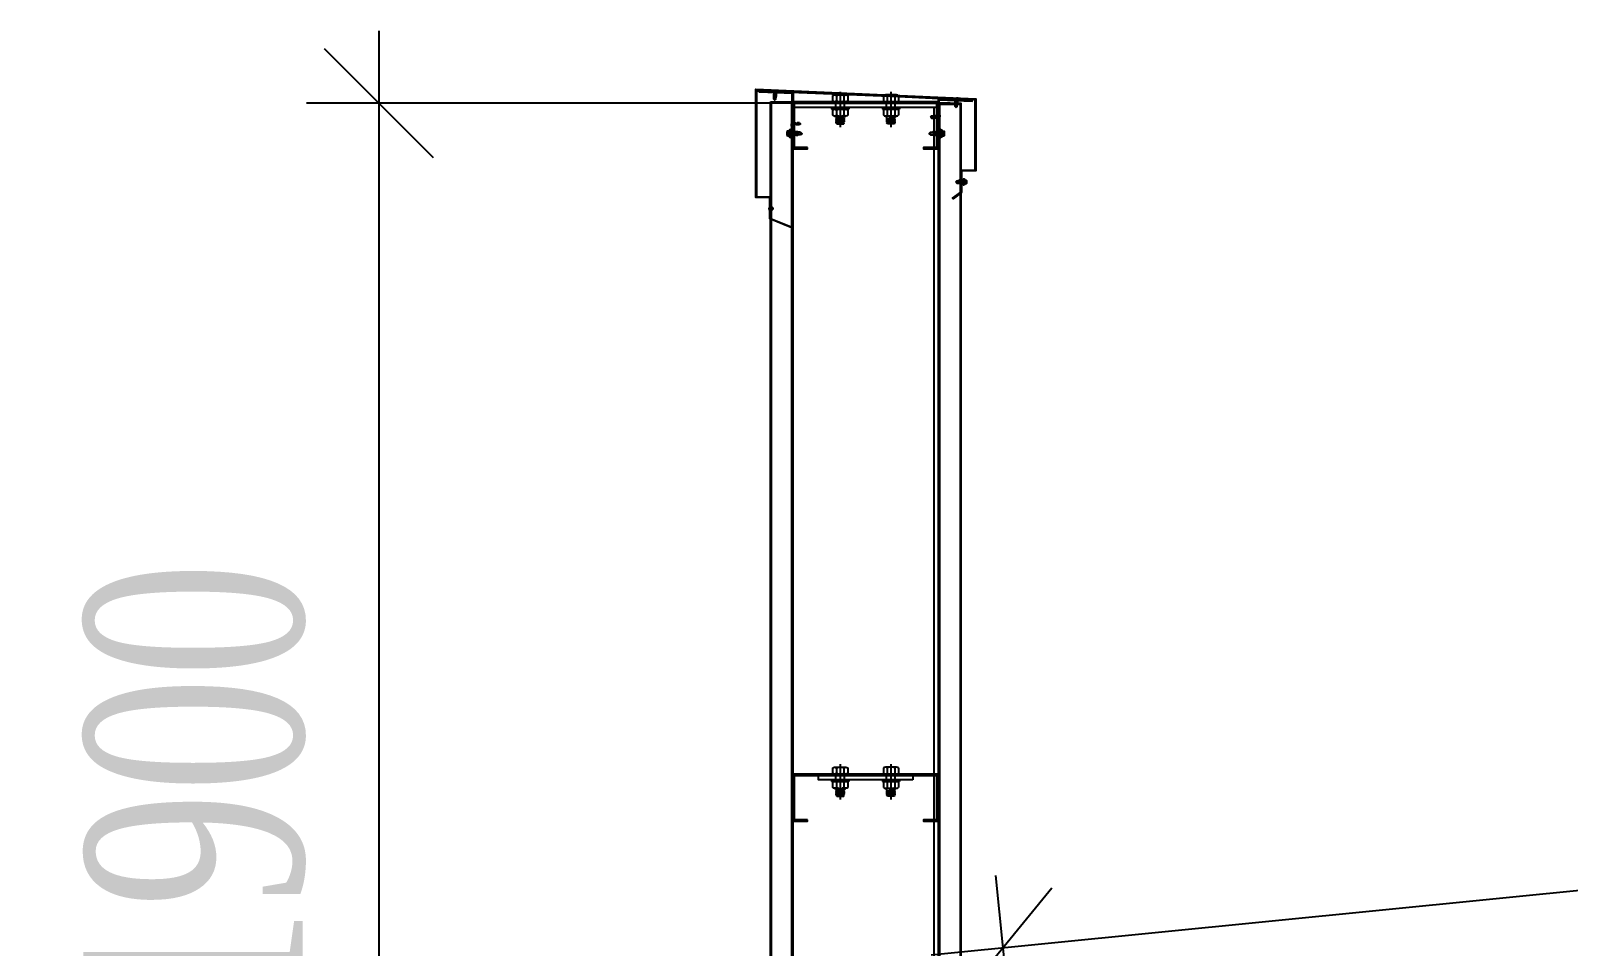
# Model space of a CAD drawing. Header units: inches. Extents: x 340055 to 349452, y -34649 to -30845.
# Drawn here: x 348520.93 to 348542.13, y -31865.63 to -31853.01 of the extents above; entities that cross this region are included whole.
import ezdxf

# ---------------------------------------------------------------- set-up
doc = ezdxf.new("R2010")
doc.units = ezdxf.units.IN
doc.header["$MEASUREMENT"] = 0
doc.linetypes.add('CENTER2', pattern=[28.575, 19.05, -3.175, 3.175, -3.175])
doc.linetypes.add('DASHED2', pattern=[9.525, 6.35, -3.175])
for name, color, linetype in [('2', 2, 'Continuous'), ('251', 251, 'Continuous'), ('3', 3, 'Continuous'), ('5', 5, 'Continuous'), ('6', 6, 'Continuous'), ('8', 8, 'Continuous'), ('DIM', 8, 'Continuous'), ('flashing', 6, 'Continuous'), ('STRUCTURE', 1, 'Continuous')]:
    doc.layers.add(name, color=color, linetype=linetype)
doc.styles.add('ST1', font='times.ttf', dxfattribs={"width": 0.7})
doc.dimstyles.new('100', dxfattribs={"dimtxt": 3, "dimasz": 1.5, "dimexe": 1, "dimexo": 0, "dimgap": 1, "dimtad": 1, "dimdec": 0, "dimlfac": 100, "dimzin": 0, "dimdsep": 46, "dimtxsty": 'ST1', "dimblk": 'OBLIQUE', "dimcen": 1, "dimdle": 1, "dimclrd": 8, "dimclre": 8, "dimclrt": 3, "dimadec": 0, "dimazin": 0, "dimtfac": 1, "dimtdec": 0, "dimtix": 1, "dimtmove": 1, "dimatfit": 3, "dimfxl": 0, "dimtolj": 1, "dimtzin": 0, "dimlwd": -1, "dimlwe": -1, "dimarcsym": 0})

# ---------------------------------------------------------------- blocks, each defined once
blk = doc.blocks.new('*U67')
at = {"layer": '251'}
h = blk.add_hatch(color=256, dxfattribs=at)
h.paths.add_polyline_path([(-0.053, -0.04), (-0.053, -0.043, -0.192582), (-0.048, -0.029, -0.192582), (-0.053, -0.014)])
h.paths.add_polyline_path([(-0.053, 0.014, -0.192582), (-0.048, 0.029, -0.192582), (-0.053, 0.043)])
h = blk.add_hatch(color=256, dxfattribs=at)
h.paths.add_polyline_path([(0.056, -0.04), (0.056, -0.043, -0.192582), (0.062, -0.029, -0.192582), (0.056, -0.014)])
h.paths.add_polyline_path([(0.056, 0.014, -0.192582), (0.062, 0.029, -0.192582), (0.056, 0.043)])
at = {"layer": '5', "linetype": 'CENTER2', "ltscale": 0.2}
blk.add_line((-0.077, 0), (0.194, 0), dxfattribs=at)
at = {"layer": '8'}
for p, q in [((-0.053, 0.04), (-0.053, -0.04)), ((-0.048, 0.058), (-0.006, 0.058)), ((-0.048, 0.029), (-0.006, 0.029)), ((0, 0.043), (0, -0.043)), ((0.044, 0.033), (0, 0.033)), ((0.044, -0.066), (0.044, 0.066)), ((0.044, 0.066), (0.056, 0.066)), ((0.056, -0.066), (0.056, 0.066)), ((0.056, 0.04), (0.056, -0.04)), ((0.062, 0.058), (0.103, 0.058)), ((0.062, 0.029), (0.103, 0.029)), ((0.109, 0.043), (0.109, -0.043)), ((0.117, 0.033), (0.109, 0.033)), ((0.121, 0.027), (0.117, 0.033)), ((0.117, 0.033), (0.117, -0.017)), ((0.117, -0.017), (0.121, 0.027)), ((0.127, 0.033), (0.121, 0.027)), ((0.131, 0.027), (0.127, 0.033)), ((0.164, 0.03), (0.161, 0.027)), ((0.169, 0.027), (0.164, 0.03)), ((0.166, -0.027), (0.167, 0)), ((0.169, 0), (0.167, 0)), ((0.167, 0), (0.169, 0)), ((0.169, 0.027), (0.169, -0.027)), ((-0.048, -0.029), (-0.006, -0.029)), ((-0.048, -0.029), (-0.006, -0.029)), ((-0.048, -0.058), (-0.006, -0.058)), ((0.044, -0.033), (0, -0.033)), ((0.044, -0.066), (0.056, -0.066)), ((0.062, -0.029), (0.103, -0.029)), ((0.062, -0.029), (0.103, -0.029)), ((0.062, -0.058), (0.103, -0.058)), ((0.12, -0.033), (0.109, -0.033)), ((0.126, -0.027), (0.12, -0.033)), ((0.16, -0.033), (0.156, -0.027)), ((0.166, -0.027), (0.16, -0.033)), ((0.166, -0.027), (0.169, -0.027))]:
    blk.add_line(p, q, dxfattribs=at)
for points in [[(0.136, -0.027), (0.13, -0.033), (0.126, -0.027), (0.131, 0.027), (0.137, 0.033), (0.141, 0.027)], [(0.146, -0.027), (0.14, -0.033), (0.136, -0.027), (0.141, 0.027), (0.147, 0.033), (0.151, 0.027)], [(0.156, -0.027), (0.15, -0.033), (0.146, -0.027), (0.151, 0.027), (0.157, 0.033), (0.161, 0.027)]]:
    blk.add_lwpolyline(points, close=True, dxfattribs=at)
for centre, start, end in [((-0.032, 0.043), 136.3972, 223.6028), ((-0.032, 0.014), 136.3972, 180), ((-0.021, 0.043), 316.3972, 43.6028), ((-0.021, 0.014), 0, 43.6028), ((0.077, 0.043), 136.3972, 223.6028), ((0.077, 0.014), 136.3972, 180), ((0.088, 0.043), 316.3972, 43.6028), ((0.088, 0.014), 0, 43.6028), ((-0.032, -0.014), 180, 223.6028), ((-0.032, -0.043), 136.3972, 223.6028), ((-0.021, -0.014), 316.3972, 0), ((-0.021, -0.043), 316.3972, 43.6028), ((0.077, -0.014), 180, 223.6028), ((0.077, -0.043), 136.3972, 223.6028), ((0.088, -0.014), 316.3972, 0), ((0.088, -0.043), 316.3972, 43.6028)]:
    blk.add_arc(centre, 0.0209, start, end, dxfattribs=at)
blk = doc.blocks.new('RIVET')
at = {"color": 8}
for p, q in [((-3.9, 1.1), (-4.2, 0)), ((-4.2, 0), (-3.9, -1.1)), ((-3.9, -1.1), (-3.9, 1.1)), ((-3.5, -1.3), (-3.5, 1.3)), ((-1, -1.2), (-1, 1.3)), ((-1, 1.3), (-0.1, 1.3)), ((0, 1.3), (0, 2.4)), ((0, -1.3), (0, 1.3)), ((0.1, 2.5), (0.1, 2.5)), ((0.1, 2.5), (0.7, 1.4)), ((0.1, -2.5), (0.1, 2.5)), ((0.7, 1.1), (0.7, -1.1)), ((0.9, 0.7), (0.7, 0.7)), ((0.9, -0.7), (0.9, 0.7)), ((-0.1, -1.2), (-1, -1.2)), ((0, -2.4), (0, -1.3)), ((0.7, -1.4), (0.1, -2.5)), ((0.1, -2.5), (0.1, -2.5)), ((0.9, -0.7), (0.7, -0.7))]:
    blk.add_line(p, q, dxfattribs=at)
for centre, radius, start, end in [((-3.4, 0.7), 0.634, 101.5667, 142.2309), ((-2.5, -0.1), 1.78, 64.6352, 125.2369), ((-0.9, 3), 1.71, 240.4783, 268.3625), ((-0.1, 1.3), 0.0625, 270, 0), ((0.1, 2.4), 0.0625, 90, 180), ((0.1, 2.4), 0.0625, 26.5651, 90), ((0.1, 1.1), 0.625, 0, 26.5651), ((5.4, 0.6), 4.45, 179.0778, 187.9518), ((5.8, -0.6), 4.85, 172.415, 180.5555), ((-3.4, -0.7), 0.634, 217.7691, 258.4333), ((-2.5, 0.1), 1.78, 234.7631, 295.3648), ((-0.9, -3), 1.71, 91.6375, 119.5217), ((-0.1, -1.3), 0.0625, 0, 90), ((0.1, -2.4), 0.0625, 180, 270), ((0.1, -2.4), 0.0625, 270, 333.4349), ((0.1, -1.1), 0.625, 333.4349, 0)]:
    blk.add_arc(centre, radius, start, end, dxfattribs=at)
blk = doc.blocks.new('SideLap')
at = {"layer": 'STRUCTURE', "color": 1, "linetype": 'Continuous'}
for p, q in [((15, 16), (0, 0)), ((20, 6), (0, -3)), ((15, 16), (20, 12)), ((15, 16), (40, 16)), ((42, 30), (40, 16)), ((40, 16), (44, -8)), ((48, 16), (42, 30)), ((42, 30), (48, -10)), ((52, -11), (48, 16)), ((48, 16), (52, 16)), ((54, 30), (52, 16)), ((52, 16), (57, -18)), ((60, 16), (54, 30)), ((54, 30), (64, -33)), ((65, -18), (60, 16)), ((60, 16), (64, 16)), ((66, 30), (64, 16)), ((64, 16), (69, -18)), ((72, 16), (66, 30)), ((66, 30), (76, -33)), ((77, -18), (72, 16)), ((72, 16), (76, 16)), ((78, 31), (76, 16)), ((76, 16), (81, -18)), ((84, 16), (78, 31)), ((78, 31), (88, -33)), ((89, -18), (84, 16)), ((84, 16), (88, 16)), ((90, 30), (88, 16)), ((88, 16), (93, -18)), ((96, 16), (90, 30)), ((90, 30), (100, -33)), ((101, -18), (96, 16)), ((96, 16), (100, 16)), ((102, 30), (100, 16)), ((100, 16), (105, -18)), ((108, 16), (102, 30)), ((102, 30), (112, -33)), ((112, -11), (108, 16)), ((108, 16), (112, 16)), ((112, -51), (112, 48)), ((122, -52), (122, 49)), ((122, 49), (126, 49)), ((126, 49), (134, 16)), ((126, 49), (126, -52)), ((134, 16), (134, -18)), ((134, 16), (135, 16)), ((135, 39), (135, 19)), ((135, 19), (135, -22)), ((142, 39), (142, -42)), ((142, 26), (165, 26)), ((142, 25), (161, 23)), ((161, 1), (142, -1)), ((169, 22), (169, -25)), ((0, -3), (15, -18)), ((2, -2), (16, -10)), ((15, -18), (45, -18)), ((24, -12), (51, -17)), ((45, -16), (45, -18)), ((45, -18), (52, -33)), ((49, -16), (52, -33)), ((52, -33), (53, -18)), ((53, -18), (53, -16)), ((53, -18), (57, -18)), ((57, -18), (64, -33)), ((64, -33), (65, -18)), ((65, -18), (69, -18)), ((69, -18), (76, -33)), ((76, -33), (77, -18)), ((77, -18), (81, -18)), ((81, -18), (88, -33)), ((88, -33), (89, -18)), ((89, -18), (93, -18)), ((93, -18), (100, -33)), ((100, -33), (101, -18)), ((101, -18), (105, -18)), ((105, -18), (112, -33)), ((112, -33), (112, -20)), ((126, -52), (122, -52)), ((134, -18), (126, -52)), ((134, -18), (135, -18)), ((135, -22), (135, -42)), ((142, -2), (161, -4)), ((161, -26), (142, -28)), ((142, -28), (165, -28))]:
    blk.add_line(p, q, dxfattribs=at)
for centre, radius, start, end in [((18, 9), 3.99, 304.2302, 54.5641), ((113, 77), 29.4, 267.4208, 287.7348), ((138, 39), 3.42, 9.6964, 170.3036), ((147, 12), 18.2, 322.5592, 37.4408), ((165, 22), 3.38, 0, 90), ((2, -1), 2.24, 141.6348, 215.4287), ((24, 2), 14.9, 234.0048, 267.8268), ((52, 2), 13, 231.0825, 265.3922), ((51, -14), 2.99, 285.9762, 82.6971), ((113, -80), 29.4, 72.2652, 92.5792), ((138, -41), 3.59, 199.7637, 340.2363), ((147, -15), 18.2, 322.5592, 37.4408), ((165, -25), 3.38, 270, 0)]:
    blk.add_arc(centre, radius, start, end, dxfattribs=at)
blk = doc.blocks.new('HFR-1')
at = {"layer": 'STRUCTURE', "color": 1, "linetype": 'Continuous'}
for p, q in [((-5.5, 0), (5.5, 0)), ((-5.2, 0.8), (-3.4, 1.5)), ((5.2, 0.8), (3.4, 1.5)), ((-2.4, -1.2), (-3, -1.6)), ((-3, -1.6), (-2.4, -1.9)), ((-2.4, -1.9), (-3, -2.3)), ((-3, -2.3), (-2.4, -2.6)), ((-2.4, -2.6), (-3, -3)), ((-3, -3), (-2.4, -3.3)), ((-2.4, -3.3), (-3, -3.7)), ((-3, -3.7), (-2.4, -4.1)), ((-2.4, -4.1), (-3, -4.4)), ((-3, -4.4), (-2.4, -4.8)), ((-2.4, -4.8), (-3, -5.1)), ((-3, -5.1), (-2.4, -5.5)), ((-2.4, -5.5), (-3, -5.8)), ((-3, -5.8), (-2.4, -6.2)), ((-2.4, -6.2), (-3, -6.6)), ((-3, -6.6), (-2.4, -6.9)), ((-2.4, -6.9), (-3, -7.3)), ((-3, -7.3), (-2.4, -7.6)), ((-2.4, -7.6), (-3, -8)), ((-3, -8), (-2.4, -8.3)), ((-2.4, -8.3), (-3, -8.7)), ((-3, -8.7), (-2.4, -9)), ((-2.4, -9), (-3, -9.4)), ((-3, -9.4), (-2.4, -9.7)), ((-2.4, -9.7), (-3, -10.1)), ((-3, -10.1), (-2.4, -10.5)), ((-2.4, -10.5), (-3, -10.8)), ((-3, -10.8), (-2.4, -11.2)), ((-2.4, -11.2), (-3, -11.5)), ((-3, -11.5), (-2.4, -11.9)), ((-2.9, -1.6), (2.9, -1.4)), ((-2.9, -2.3), (2.9, -2.1)), ((-2.9, -3), (2.9, -2.8)), ((-2.9, -3.7), (2.9, -3.6)), ((-2.9, -4.4), (2.9, -4.3)), ((-2.9, -5.1), (2.9, -5)), ((-2.9, -5.9), (2.9, -5.7)), ((-2.9, -6.6), (2.9, -6.4)), ((-2.9, -7.3), (2.9, -7.1)), ((-2.9, -8), (2.9, -7.8)), ((-2.9, -8.7), (2.9, -8.5)), ((-2.9, -9.4), (2.9, -9.2)), ((-2.9, -10.1), (1.5, -10)), ((-2.9, -10.8), (1.3, -10.7)), ((-2.9, -11.5), (0.9, -11.4)), ((-2.5, -17.4), (-2.5, -11.8)), ((-2.5, -17.4), (-2, -16.7)), ((-2.5, -17.4), (-0.2, -19.7)), ((2.4, -1.1), (-2.4, -1.2)), ((2.4, -1.8), (-2.4, -1.9)), ((-2.4, -1.9), (2.4, -1.8)), ((-2.4, -2.6), (2.4, -2.5)), ((2.4, -2.5), (-2.4, -2.6)), ((-2.4, -3.3), (2.4, -3.2)), ((2.4, -3.2), (-2.4, -3.3)), ((-2.4, -4.1), (2.4, -3.9)), ((2.4, -3.9), (-2.4, -4.1)), ((-2.4, -4.8), (2.4, -4.6)), ((2.4, -4.6), (-2.4, -4.8)), ((-2.4, -5.5), (2.4, -5.3)), ((2.4, -5.3), (-2.4, -5.5)), ((-2.4, -6.2), (2.4, -6)), ((2.4, -6), (-2.4, -6.2)), ((-2.4, -6.9), (2.4, -6.8)), ((2.4, -6.8), (-2.4, -6.9)), ((-2.4, -7.6), (2.4, -7.5)), ((2.4, -7.5), (-2.4, -7.6)), ((-2.4, -8.3), (2.4, -8.2)), ((2.4, -8.2), (-2.4, -8.3)), ((-2.4, -9), (2.4, -8.9)), ((2.4, -8.9), (-2.4, -9)), ((-2.4, -9.7), (2.4, -9.6)), ((2.4, -9.6), (-2.4, -9.7)), ((1.4, -10.3), (-2.4, -10.5)), ((-2.4, -10.5), (1.4, -10.3)), ((-2.4, -11.2), (1.1, -11.1)), ((1.1, -11.1), (-2.4, -11.2)), ((-2.4, -11.9), (0.4, -11.8)), ((-1, -16.7), (0.2, -19.7)), ((0.1, -19.4), (1.2, -17.3)), ((0.2, -19.7), (2.5, -17.4)), ((1.6, -16.1), (2.3, -10.2)), ((2.2, -10), (2.9, -10)), ((2.2, -11), (2.4, -11)), ((2.4, -11), (2.2, -11)), ((2.2, -11.4), (2.9, -11.4)), ((2.2, -11.7), (2.4, -11.7)), ((2.4, -10.3), (2.3, -10.3)), ((2.3, -10.3), (2.4, -10.3)), ((2.3, -10.7), (2.9, -10.7)), ((2.9, -1.4), (2.4, -1.1)), ((2.4, -1.8), (2.9, -1.4)), ((2.9, -2.1), (2.4, -1.8)), ((2.4, -2.5), (2.9, -2.1)), ((2.9, -2.8), (2.4, -2.5)), ((2.4, -3.2), (2.9, -2.8)), ((2.9, -3.6), (2.4, -3.2)), ((2.4, -3.9), (2.9, -3.6)), ((2.9, -4.3), (2.4, -3.9)), ((2.4, -4.6), (2.9, -4.3)), ((2.9, -5), (2.4, -4.6)), ((2.4, -5.3), (2.9, -5)), ((2.9, -5.7), (2.4, -5.3)), ((2.4, -6), (2.9, -5.7)), ((2.9, -6.4), (2.4, -6)), ((2.4, -6.8), (2.9, -6.4)), ((2.9, -7.1), (2.4, -6.8)), ((2.4, -7.5), (2.9, -7.1)), ((2.9, -7.8), (2.4, -7.5)), ((2.4, -8.2), (2.9, -7.8)), ((2.9, -8.5), (2.4, -8.2)), ((2.4, -8.9), (2.9, -8.5)), ((2.9, -9.2), (2.4, -8.9)), ((2.4, -9.6), (2.9, -9.2)), ((2.9, -10), (2.4, -9.6)), ((2.4, -10.3), (2.9, -10)), ((2.9, -10.7), (2.4, -10.3)), ((2.4, -11), (2.9, -10.7)), ((2.9, -11.4), (2.4, -11)), ((2.4, -11.7), (2.9, -11.4)), ((2.5, -17.4), (2.5, -11.7))]:
    blk.add_line(p, q, dxfattribs=at)
at = {"layer": 'STRUCTURE', "color": 1, "linetype": 'Continuous', "ltscale": 8}
for p in [(-3.4, 1.5), (3.4, 1.5)]:
    blk.add_line(p, (0, 1.5), dxfattribs=at)
at = {"layer": 'STRUCTURE', "color": 1, "linetype": 'DASHED2'}
for p in [(-1.9, 1.5), (1.9, 1.5)]:
    blk.add_line(p, (0, 0), dxfattribs=at)
at = {"layer": 'STRUCTURE', "color": 1, "linetype": 'Continuous', "ltscale": 8}
for centre, start, end in [((-4.7, 0.2), 130.41, 194.8062), ((4.7, 0.2), 345.1938, 49.59)]:
    blk.add_arc(centre, 0.801, start, end, dxfattribs=at)
at = {"layer": 'STRUCTURE', "color": 1, "linetype": 'Continuous'}
for centre, radius, start, end in [((-7.3, -9), 9.14, 58.065, 78.8402), ((5.1, -3.8), 3.83, 84.2039, 134.3621), ((-1.5, -17.1), 0.59, 34.2302, 144.5641), ((0, -19.4), 0.331, 231.6348, 305.4287), ((-0.5, -10.1), 1.93, 296.6041, 355.3922), ((-0.6, -16), 2.2, 324.0048, 357.8268), ((1.9, -10.3), 0.444, 15.9762, 172.6971)]:
    blk.add_arc(centre, radius, start, end, dxfattribs=at)
blk = doc.blocks.new('Short_Self_drilling')
at = {"layer": 'STRUCTURE', "color": 1, "linetype": 'Continuous'}
for p, q in [((6.4, 1.7), (-6.4, 1.7)), ((5.1, 3.8), (-5.1, 3.8)), ((-2.6, 2.9), (-5.1, 2.9)), ((-3.4, 3.8), (-3.4, 6.8)), ((3, 7.2), (-3, 7.2)), ((2.6, 2.9), (-2.6, 2.9)), ((-2.1, 2.8), (-2.1, 2.9)), ((6.3, 0), (0, 0)), ((2.2, 2.8), (2.2, 2.9)), ((2.2, -0.5), (2.2, 0)), ((5.1, 2.9), (2.6, 2.9)), ((3.4, 3.8), (3.4, 6.8)), ((3, -1.2), (-2.7, -0.2)), ((3, -2.7), (-2.7, -1.8)), ((3, -4.2), (-2.7, -3.3)), ((3, -5.8), (-2.7, -4.8)), ((3, -7.3), (-2.7, -6.3)), ((-1.9, -8), (-2.7, -7.9)), ((-2.1, -1.4), (-2.1, -0.9)), ((-2.1, -2.9), (-2.1, -2.4)), ((-2.1, -4.4), (-2.1, -3.9)), ((-2.1, -6), (-2.1, -5.4)), ((-2.1, -7.5), (-2.1, -7)), ((-2.1, -12.3), (-2.1, -8.5)), ((3, -8.8), (-1.1, -8.1)), ((2.1, -12.3), (2.1, -9.1)), ((2.2, -2), (2.2, -1.5)), ((2.2, -3.6), (2.2, -3)), ((2.2, -5.1), (2.2, -4.6)), ((2.2, -6.6), (2.2, -6.1)), ((2.2, -8.1), (2.2, -7.6))]:
    blk.add_line(p, q, dxfattribs=at)
blk.add_lwpolyline([(6.4, 1.3), (6.4, 1.7), (2.1, 2.8), (-2.1, 2.8), (-6.4, 1.7), (-6.4, 1.3)], close=True, dxfattribs=at)
for points in [[(-6.4, 1.3, -0.088869), (-6.3, 0), (0, 0)], [(-0.1, 3.8), (-0.3, 6.2, 0.338878), (-3.1, 6.2), (-3.3, 3.8)], [(3.3, 3.8), (3.1, 6.2, 0.338878), (0.3, 6.2), (0.1, 3.8)], [(2.1, -12.3), (0.2, -14.2, -0.333596), (-0.2, -14.2), (-2.1, -12.3)], [(-0.1, -14), (-1, -12.2, -0.148657), (-1.4, -11.2), (-2, -7.7, -0.815006), (-1.2, -7.8, 0.150833), (-0.8, -8.7)], [(2.1, -12.3), (1.7, -11.7, 0.52242), (0.9, -11.7), (-0.2, -14.2)]]:
    blk.add_lwpolyline(points, format="xyb", dxfattribs=at)
for points in [[(3, -1.2), (2.2, -1.5), (-2.1, -0.8), (-2.7, -0.2), (-2.4, 0)], [(3, -2.7), (2.2, -3), (-2.1, -2.4), (-2.7, -1.8), (-2.1, -1.4), (2.2, -2), (3, -2.7)], [(3, -4.2), (2.2, -4.6), (-2.1, -3.9), (-2.7, -3.3), (-2.1, -2.9), (2.2, -3.6), (3, -4.2)], [(3, -5.8), (2.2, -6.1), (-2.1, -5.4), (-2.7, -4.8), (-2.1, -4.4), (2.2, -5.1), (3, -5.8)], [(3, -7.3), (2.2, -7.6), (-2.1, -7), (-2.7, -6.3), (-2.1, -6), (2.2, -6.6), (3, -7.3)], [(-1.8, -8.5), (-2.1, -8.5), (-2.7, -7.9), (-2.1, -7.5), (-1.8, -7.5)], [(-1.3, -7.6), (2.2, -8.1), (3, -8.8)], [(-1.2, 0), (2.2, -0.5), (3, -1.2)], [(3, -8.8), (2.2, -9.1), (-0.8, -8.7)]]:
    blk.add_lwpolyline(points, dxfattribs=at)
for centre, radius, start, end in [((-5, 3.3), 0.455, 109.7949, 250.2674), ((-3, 6.8), 0.429, 90.0311, 180.0311), ((3, 6.8), 0.429, 0.0311, 90.0311), ((5.1, 3.3), 0.435, 279.7276, 80.3347), ((10, 0.2), 3.74, 162.2963, 182.6103)]:
    blk.add_arc(centre, radius, start, end, dxfattribs=at)
blk = doc.blocks.new('_Oblique')
at = {"color": 0, "linetype": 'ByBlock', "lineweight": -2}
blk.add_line((-0.5, -0.5), (0.5, 0.5), dxfattribs=at)
blk = doc.blocks.new('*D431')
at = {"color": 8, "linetype": 'Continuous', "transparency": 16777216}
for p, q in [((348566.984, -31868.468), (348566.281, -31861.447)), ((348533.346, -31865.747), (348567.376, -31862.342)), ((348534.944, -31871.674), (348534.242, -31864.652))]:
    blk.add_line(p, q, dxfattribs=at)
at = {"layer": 'Defpoints', "color": 0, "transparency": 16777216}
for p in [(348566.381, -31862.442), (348566.984, -31868.468), (348534.944, -31871.674)]:
    blk.add_point(p, dxfattribs=at)
at = {"color": 8, "transparency": 16777216, "xscale": 1.5, "yscale": 1.5, "zscale": 1.5}
for p, rotation in [((348566.381, -31862.442), 5.713737269101407), ((348534.341, -31865.647), 185.7137372691014)]:
    blk.add_blockref('_Oblique', p, dxfattribs=dict(at, rotation=rotation))
at = {"color": 3, "transparency": 16777216, "insert": (348550.109, -31861.531), "char_height": 3, "attachment_point": 5, "rotation": 5.7137, "style": 'ST1', "bg_fill": 3, "box_fill_scale": 1.25, "bg_fill_color": 256, "bg_fill_true_color": 13158600, "bg_fill_transparency": 0}
blk.add_mtext('\\A1;3220', dxfattribs=at)
blk = doc.blocks.new('*D434')
at = {"color": 8, "linetype": 'Continuous', "transparency": 16777216}
for p, q in [((348525.733, -31853.005), (348525.733, -31874.004)), ((348533.609, -31854.005), (348524.733, -31854.005)), ((348533.609, -31873.004), (348524.733, -31873.004))]:
    blk.add_line(p, q, dxfattribs=at)
at = {"layer": 'Defpoints', "color": 0, "transparency": 16777216}
for p in [(348533.609, -31854.005), (348525.733, -31873.004), (348533.609, -31873.004)]:
    blk.add_point(p, dxfattribs=at)
at = {"color": 8, "transparency": 16777216, "xscale": 1.5, "yscale": 1.5, "zscale": 1.5}
for p, rotation in [((348525.733, -31854.005), 90), ((348525.733, -31873.004), 270)]:
    blk.add_blockref('_Oblique', p, dxfattribs=dict(at, rotation=rotation))
at = {"color": 3, "transparency": 16777216, "insert": (348523.203, -31863.504), "char_height": 3, "attachment_point": 5, "rotation": 90, "style": 'ST1', "bg_fill": 3, "box_fill_scale": 1.25, "bg_fill_color": 256, "bg_fill_true_color": 13158600, "bg_fill_transparency": 0}
blk.add_mtext('\\A1;1900', dxfattribs=at)

msp = doc.modelspace()

# ---------------------------------------------------------------- linework, layer by layer
at = {"color": 8}
msp.add_line((348531.4338, -31853.8309), (348531.4338, -31857.7618), dxfattribs=at)
at = {"layer": '2'}
msp.add_line((348533.4436, -31854.0653), (348531.4436, -31854.0653), dxfattribs=at)
at = {"layer": '2', "color": 9}
msp.add_line((348533.3836, -31854.0653), (348533.3836, -31875.2719), dxfattribs=at)
at = {"layer": '2', "ltscale": 50}
for points in [[(348531.6436, -31854.6153), (348531.4636, -31854.6153), (348531.4636, -31854.0053), (348533.4236, -31854.0053), (348533.4236, -31854.6153), (348533.2436, -31854.6153), (348533.2436, -31854.6353), (348533.4236, -31854.6353, 0.4142136), (348533.4436, -31854.6153), (348533.4436, -31854.0053, 0.4142136), (348533.4236, -31853.9853), (348531.4636, -31853.9853, 0.4142136), (348531.4436, -31854.0053), (348531.4436, -31854.6153, 0.4142136), (348531.4636, -31854.6353), (348531.6436, -31854.6353), (348531.6436, -31854.6153)], [(348531.6436, -31863.8836), (348531.4636, -31863.8836), (348531.4636, -31863.2736), (348533.4236, -31863.2736), (348533.4236, -31863.8836), (348533.2436, -31863.8836), (348533.2436, -31863.9036), (348533.4236, -31863.9036, 0.4142136), (348533.4436, -31863.8836), (348533.4436, -31863.2736, 0.4142136), (348533.4236, -31863.2536), (348531.4636, -31863.2536, 0.4142136), (348531.4436, -31863.2736), (348531.4436, -31863.8836, 0.4142136), (348531.4636, -31863.9036), (348531.6436, -31863.9036), (348531.6436, -31863.8836)]]:
    msp.add_lwpolyline(points, format="xyb", dxfattribs=at)
at = {"layer": '2', "color": 9}
msp.add_lwpolyline([(348531.4436, -31877.2119), (348531.4436, -31854.0053), (348533.4436, -31854.0053), (348533.4436, -31875.2119)], dxfattribs=at)
at = {"layer": '3'}
for points in [[(348531.1338, -32114.9125), (348531.1338, -31853.9853), (348531.4338, -31853.9853), (348531.4338, -32114.9125)], [(348533.4586, -31854.0053), (348533.7584, -31854.0053), (348533.7584, -31873.0035), (348533.4586, -31873.0035)], [(348533.4686, -31854.0153), (348533.7484, -31854.0153), (348533.7484, -31872.9935), (348533.4686, -31872.9935)]]:
    msp.add_lwpolyline(points, close=True, dxfattribs=at)
msp.add_lwpolyline([(348531.1438, -32114.9125), (348531.1438, -31853.9953), (348531.4238, -31853.9953), (348531.4238, -32114.9125)], dxfattribs=at)
at = {"layer": '5'}
msp.add_lwpolyline([(348533.0936, -31863.3336), (348531.7936, -31863.3336), (348531.7936, -31863.2736), (348533.0936, -31863.2736)], close=True, dxfattribs=at)
at = {"layer": '6', "ltscale": 10}
msp.add_lwpolyline([(348533.9541, -31853.953), (348530.9381, -31853.8185), (348530.9381, -31855.2936), (348531.1338, -31855.2936), (348531.1338, -31855.5945), (348531.4061, -31855.7052), (348531.4038, -31855.7135), (348531.1238, -31855.5986), (348531.1238, -31855.3036), (348530.9281, -31855.3036), (348530.9281, -31853.8085), (348533.9641, -31853.9433), (348533.9641, -31854.9384), (348533.7684, -31854.9384), (348533.7684, -31855.2335), (348533.6515, -31855.321), (348533.6444, -31855.3139), (348533.7584, -31855.2293), (348533.7584, -31854.9284), (348533.9541, -31854.9284), (348533.9541, -31853.953)], dxfattribs=at)
at = {"layer": 'flashing', "color": 1}
msp.add_lwpolyline([(348530.9544, -31853.8342), (348533.9189, -31853.9535), (348533.9183, -31853.9659), (348530.9544, -31853.8192)], close=True, dxfattribs=at)
for points in [[(348531.4459, -31854.5557), (348531.4309, -31854.5557), (348531.4309, -31853.8704), (348530.9787, -31853.8502), (348530.9793, -31853.8352), (348531.4459, -31853.856), (348531.4459, -31854.5557)], [(348533.4433, -31854.6421), (348533.4583, -31854.6421), (348533.4583, -31853.9568), (348533.9118, -31853.9782), (348533.9118, -31853.9632), (348533.4433, -31853.9424), (348533.4433, -31854.6421)]]:
    msp.add_lwpolyline(points, dxfattribs=at)

# ---------------------------------------------------------------- block references
at = {"color": 8, "extrusion": (0, 0, -1)}
for p, xscale, yscale, zscale, rotation in [((-348531.1964, -31853.8439), 0.005968394885725365, 0.005968394885725365, -0.005968394893184208, 2.236676148884433), ((-348533.697, -31853.9445), 0.005968394885725365, 0.005968394885725365, -0.005968394893184208, 2.236676148884433), ((-348533.4586, -31854.1938), -0.0059683948780198, 0.005968394892988726, -0.0059683948780198, 90.14618574422585), ((-348531.4286, -31854.2887), 0.0059683948780198, 0.0059683948780198, -0.005968394893184208, 269.8538142557742)]:
    msp.add_blockref('HFR-1', p, dxfattribs=dict(at, xscale=xscale, yscale=yscale, zscale=zscale, rotation=rotation))
at = {"color": 1}
for p, xscale, yscale, zscale, rotation in [((348531.4286, -31854.4221), 0.009599999980949122, 0.009599999980949122, 0.009599999980949122, 89.96887248681936), ((348533.4586, -31854.4221), -0.009599999980949122, 0.009599999990314245, 0.009599999999999996, 270.0311275131807)]:
    msp.add_blockref('Short_Self_drilling', p, dxfattribs=dict(at, xscale=xscale, yscale=yscale, zscale=zscale, rotation=rotation))
at = {"layer": '251', "color": 147, "yscale": 1.799999999988358}
for p, xscale, zscale, rotation in [((348532.0936, -31853.9853), -1.799999999988358, 1.8, 90.00000005373141), ((348532.7936, -31853.9853), 1.799999999988358, 1.799999999988358, 269.9999999462686), ((348532.0936, -31863.2536), -1.799999999988358, 1.8, 90.00000005373141), ((348532.7936, -31863.2536), 1.799999999988358, 1.799999999988358, 269.9999999462686)]:
    msp.add_blockref('*U67', p, dxfattribs=dict(at, xscale=xscale, zscale=zscale, rotation=rotation))
at = {"layer": 'DIM', "xscale": 0.0008678571321070194, "yscale": 0.0008678571321070194, "zscale": 0.0008678571321070194}
msp.add_blockref('SideLap', (348533.6902, -31855.0887), dxfattribs=at)
at = {"layer": 'flashing', "color": 0, "ltscale": 500, "xscale": 0.01000000000931323, "yscale": 0.01000000000931323, "zscale": 0.01000000000931323, "rotation": 180}
msp.add_blockref('RIVET', (348531.1238, -31855.4567), dxfattribs=at)

# ---------------------------------------------------------------- next in the draw order: dimensions: what is measured, and where the dimension line sits
dim = msp.add_aligned_dim(p1=(348534.944, -31871.6736), p2=(348566.9838, -31868.4679), distance=6.0564, dimstyle='100')
dim.commit()
dim.dimension.update_dxf_attribs({"geometry": '*D431', "text_midpoint": (348550.1095, -31861.5311)})

# ---------------------------------------------------------------- next in the draw order: dimensions: what is measured, and where the dimension line sits
dim = msp.add_linear_dim(base=(348525.7332, -31873.0035), p1=(348533.6085, -31854.0053), p2=(348533.6085, -31873.0035), angle=90, dimstyle='100')
dim.commit()
dim.dimension.update_dxf_attribs({"geometry": '*D434', "text_midpoint": (348523.2029, -31863.5044)})

doc.saveas('drawing.dxf')
